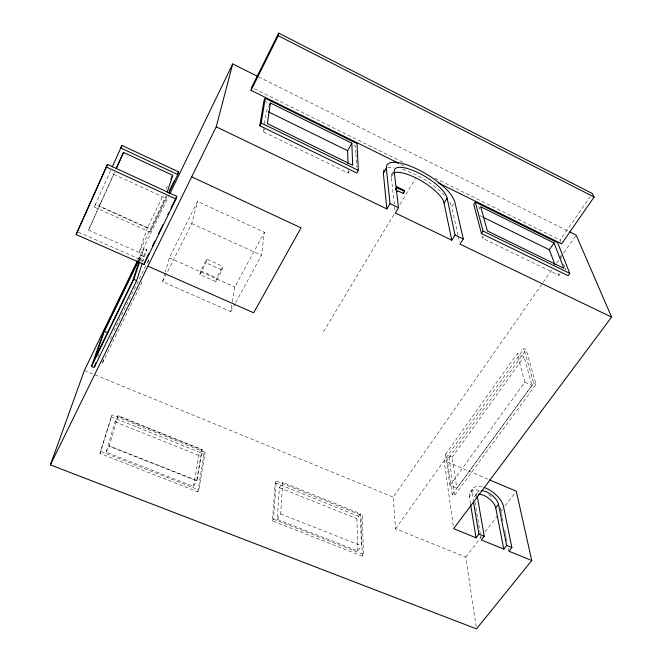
<?xml version="1.0" encoding="UTF-8"?>
<svg xmlns="http://www.w3.org/2000/svg" width="662" height="662" viewBox="0 0 662 662"><rect width="100%" height="100%" fill="white"/><g stroke="black" fill="none" stroke-linecap="round" stroke-linejoin="round"><path stroke-width="0.5" stroke-dasharray="3.31 2.48" d="M277.237 519.347L280.68 513.96L282.707 482.399L360.393 513.662L361.386 545.811L357.77 550.991L277.237 519.347L279.389 487.671L282.707 482.399M272.405 520.928L273.555 519.132L276.302 481.034L362.205 515.582L363.488 554.442L362.271 556.163L272.405 520.928L275.202 482.797L276.302 481.034M235.73 302.517L261.482 255.309L264.378 232.271L197.524 201.43L169.323 257.89L165.392 271.768M349.23 171.301L348.245 173.039L263.17 131.721L263.633 128.734M264.411 123.769L266.43 110.844L269.542 104.745M165.111 272.761L162.579 281.681L230.781 311.595L232.221 302.741M232.387 301.756L234.787 287.01L264.378 232.271M197.773 491.792L204.078 454.124L205.121 452.303L112.01 414.859L99.979 453.445L197.773 491.792L198.857 489.921L205.121 452.303M196.887 480.447L202.167 449.531L118.167 415.719L115.039 421.802L106.127 452.113L193.428 486.421L196.887 480.447L109.354 445.898L106.127 452.113M193.428 486.421L198.823 455.382L202.167 449.531M222.043 270.038L222.746 266.331L206.767 259.165L200.71 270.832L199.874 274.556L215.886 281.664L222.043 270.038L205.965 262.839L206.974 258.188M215.886 281.664L216.623 277.908L222.746 266.331M162.579 281.681L191.757 223.557L197.524 201.43M118.167 415.719L109.147 446.287L196.672 480.819L201.96 449.903L117.977 416.1M99.979 453.445L112.01 414.859M141.784 281.904L140.865 284.792L102.593 362.644L99.904 361.535M147.891 262.69L149.115 258.842L112.54 333.59M100.376 203.507L88.6 230.078L139.078 252.437L165.972 196.101M142.636 262.226L146.749 249.64L144.109 248.465L138.292 260.472M139.93 261.027L144.109 248.465M110.628 170.506L94.203 207.057L149.935 232.072L166.973 195.878M139.243 261.068L141.163 255.325L145.582 257.278M102.593 362.644L103.901 358.763M110.455 339.358L112.085 334.509M139.078 252.437L148.338 225.105M97.868 356.892L98.878 353.988M88.6 230.078L114.592 172.509M94.203 207.057L95.477 204.227L150.903 229.151M114.667 171.93L99.126 206.329L147.353 228.018L162.926 195.638M166.038 189.158L167.817 185.459M149.935 232.072L166.973 196.813M137.845 259.959L168.413 196.788M138.466 260.886L141.163 255.325M140.923 261.639L146.749 249.64M263.17 131.721L264.56 129.007M199.874 274.556L205.965 262.839M230.781 311.595L235.242 303.419M391.664 174.445L393.137 171.938M394.991 209.953L391.283 177.25L394.246 172.211M323.602 331.579L394.643 213.238M399.947 204.409L415.314 178.798M457.972 235.06L451.749 206.858L454.811 201.968M479.18 209.109L480.182 207.537M560.035 273.778L558.943 275.342L482.59 238.27L483.649 236.648M357.77 550.991L356.909 518.743L360.393 513.662M362.271 556.163L361.047 517.27L362.205 515.582M560.88 241.953L560.135 240.074L589.999 196.912M476.193 626.881L465.791 557.09L395.528 528.822L393.253 497.129L551.909 269.881M556.643 263.095L560.193 258.006M560.788 257.162L563.155 253.769M563.751 252.917L576.18 235.109M445.543 454.422L517.179 353.649L524.039 356.801L532 385.416L456.821 488.233L449.953 485.362L445.543 454.422L452.154 457.243L456.821 488.233M395.528 528.822L523.899 348.659L526.174 349.718L536.03 384.365L454.571 495.515L452.278 494.555L446.842 456.805L449.035 457.74L454.571 495.515M449.035 457.74L526.174 349.718M452.154 457.243L524.039 356.801M449.953 485.362L524.867 382.181L517.179 353.649M452.278 494.555L533.646 383.281L523.899 348.659M470.467 491.767L473.14 488.159M470.483 503.799L469.333 496.798L472.023 493.173A18.809 9.21 37.8 0 1 483.227 487.141M475.151 495.49L477.84 491.883M475.49 497.476L477.103 495.3A12.777 6.256 37.8 0 1 479.238 490.939M501.357 512.959L500.753 509.93L502.4 507.787M465.791 557.09L481.382 536.758M485.122 531.884L497.592 515.624M501.333 510.741L502.574 509.119M505.073 505.867L515.665 492.04M387.733 167.618L393.964 167.478M273.555 519.132L363.488 554.442M100.98 451.501L198.857 489.921M280.68 513.96L361.386 545.811M111.042 416.754L204.078 454.124M275.202 482.797L361.047 517.27M115.039 421.802L198.823 455.382M279.389 487.671L356.909 518.743M84.355 370.513L393.253 497.129M487.811 479.139L444.136 460.603L453.362 526.621M78.364 232.114L143.091 260.687M200.71 270.832L216.623 277.908M169.323 257.89L234.787 287.01M533.646 383.281L536.03 384.365M524.867 382.181L532 385.416M191.757 223.557L261.482 255.309M113.79 174.338L165.359 197.988M479.859 215.638L481.713 216.548M263.923 100.864L268.557 103.148M353.765 145.168L355.618 146.087L355.933 153.054M478.403 206.71L480.256 207.628M254.415 88.758L402.637 162.124M435.066 178.169L560.135 240.074M401.238 164.565L406.799 167.312M258.552 76.825L568.79 231.427M444.475 195.364L439.816 190.73L432.427 184.83A39.331 12.735 31.2 0 0 401.222 168.876M449.837 202.133L451.749 206.858M560.242 255.582L561.359 258.453M563.594 264.196L564.711 267.076M565.083 268.027L565.836 269.947M558.231 273.447L558.943 275.342M482.077 236.317L482.59 238.27M458.195 236.069L459.527 242.118M501.556 513.96L502.16 516.989M502.359 517.99L502.963 521.019M504.775 530.08L505.379 533.109M505.578 534.11L506.182 537.139M506.38 538.14L506.984 541.168M508.391 548.219L508.987 551.239M474.919 501.928L480.538 534.97M480.703 535.972L481.051 537.974M472.023 493.173L473.198 500.158M355.974 154.047L356.553 166.998M348.162 169.993L348.245 173.039M474.414 496.98A12.744 6.289 37.9 0 1 476.557 494.539M469.333 496.798A18.768 9.26 37.9 0 1 479.015 490.302M488.647 494.704A18.768 9.26 37.9 0 1 492.478 497.65M499.992 507.464A18.768 9.26 37.9 0 1 500.753 509.93M391.283 177.25A30.353 9.822 31.2 0 1 392.938 173.187"/><path stroke-width="0.99" d="M270.435 102.999L267.349 123.587L352.664 165.227L351.845 143.174L270.435 102.999L269.542 104.745M398.458 163.183L251.039 90.338L278.255 35.731L278.669 33.1L592.341 193.519L594.095 197.044L561.633 243.823L438.318 182.886M259.802 125.755L261.2 123.024L265.255 98.249L357.025 143.58L358.316 170.366L356.826 172.972L259.802 125.755L263.923 100.864L265.255 98.249M257.626 76.362L232.693 63.941L216.226 126.814L386.856 208.935L390.034 203.615L386.31 168.314L386.898 164.78L389.827 162.72L394.85 162.215L401.577 163.282A39.43 12.578 31.2 0 1 435.373 179.998C442.977 186.055 451.6 192.369 454.811 201.968L463.276 238.99L459.974 244.129L611.605 317.106L453.644 528.648L476.069 537.801L478.907 534.085L473.363 501.159M386.856 208.935L383.364 173.37L383.968 169.811M251.039 90.338L251.634 87.384L278.669 33.1M175.96 199.022L176.779 196.316L107.484 164.416L76.113 234.538L144.01 264.461L175.96 199.022L106.284 166.998M177.73 174.545L178.583 171.847L121.916 145.425L120.741 148.007L177.73 174.545L168.769 193.097M167.196 192.311L172.708 175.289L123.488 152.409L116.346 168.214M144.01 264.461L144.97 261.515M137.837 261.399L103.388 332.556L91.464 366.442L94.169 367.559L136.62 280.622L142.322 263.195M91.464 366.442L133.823 279.397L139.608 261.995M138.929 262.028L132.541 281.168L94.534 359.317L104.373 331.265L138.019 261.804M94.501 366.582L95.849 362.71M489.706 479.95L516.294 491.229L531.743 560.524L476.499 628.9L50.395 464.889L84.355 370.513L137.398 260.886M116.214 168.851L123.488 152.409M107.484 164.416L76.113 234.538M112.267 166.89L121.916 145.425M170.928 178.988L172.708 175.289M169.207 191.252L174.114 181.09M177.689 173.692L178.583 171.847M169.762 193.999L232.693 63.941M145.417 260.596L149 253.248M152.583 245.908L154.825 241.316M158.408 233.967L162.885 224.782M167.817 214.678L168.711 212.841M170.953 208.249L176.779 196.316M50.395 464.889L216.226 126.814M347.997 163.903L347.633 150.713L351.845 143.174M383.364 173.37L386.31 168.314M395.355 189.357L396.869 186.8L404.499 190.524L404.631 191.533L403.415 193.577L397.961 190.921L397.655 191.426L396.199 190.722M395.984 189.514L396.993 187.809L396.869 186.8M398.524 207.719L395.338 213.023L451.765 240.182L455.051 235.018L447.115 198.186A30.427 9.707 31.2 0 0 418.599 172.947A30.427 9.707 31.2 0 0 394.246 172.211L398.524 207.719L390.034 203.615M451.765 240.182L444.061 203.093L447.115 198.186M475.283 202.067L473.777 204.434L481.448 233.537L568.07 275.69L569.734 273.34L557.702 242.78L475.283 202.067L483.045 231.079L481.448 233.537M555.037 264.924L549.369 249.773L554.069 242.954L480.686 206.751L487.356 230.964L563.883 268.317L554.069 242.954M477.277 496.301L484.236 536.261L481.39 539.969L503.749 549.096L495.747 507.837L498.478 504.262A12.777 6.256 37.8 0 0 481.216 490.6M503.749 549.096L506.629 545.43L498.478 504.262M484.021 487.406A18.809 9.21 37.8 0 1 503.492 506.364L511.875 547.582L508.987 551.239L531.743 560.524M478.907 534.085L484.236 536.261M506.629 545.43L511.875 547.582M104.373 331.265L107.807 332.705M133.823 279.397L136.62 280.622M147.866 266.157L253.67 312.787L301.045 227.86L191.682 176.837M455.051 235.018L463.276 238.99M396.993 187.809L404.631 191.533M261.2 123.024L358.316 170.366M483.045 231.079L569.734 273.34M268.276 111.746L347.633 150.713M482.639 217.004L549.369 249.773M569.717 231.89L576.18 235.109L611.605 317.106M278.255 35.731L594.095 197.044M470.649 504.8L476.069 537.801M403.274 192.559L403.415 193.577M393.865 172.757A30.353 9.822 31.2 0 1 422.704 181.669A30.353 9.822 31.2 0 1 444.061 203.093M478.535 494.191A12.744 6.289 37.9 0 1 495.747 507.837"/></g></svg>
